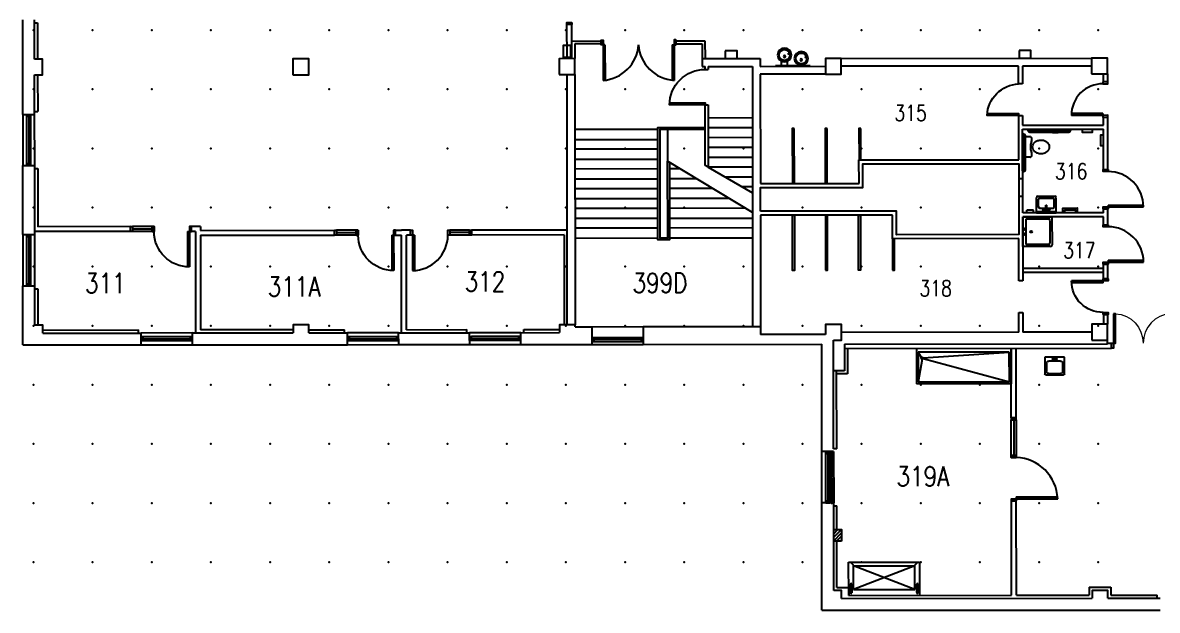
# Model space of a CAD drawing. Header units: millimetres. Extents: x 9 to 202, y 19 to 142.
# Drawn here: x 9.3 to 71.4, y 18.6 to 50.8 of the extents above; entities that cross this region are included whole.
import ezdxf
from ezdxf.enums import TextEntityAlignment as Align

# ---------------------------------------------------------------- set-up
doc = ezdxf.new("R2010")
doc.units = ezdxf.units.MM
for name, color, linetype in [('A-DOOR', 2, 'Continuous'), ('A-FLOR-IDEN', 202, 'Continuous'), ('A-FLOR-STRS', 1, 'Continuous'), ('A-FLOR-SYMB', 1, 'Continuous'), ('A-FLOR-TPTN', 1, 'Continuous'), ('A-GLAZ', 5, 'Continuous'), ('A-WALL', 7, 'Continuous')]:
    doc.layers.add(name, color=color, linetype=linetype)
doc.styles.add('RomanS', font='romans.shx', dxfattribs={"width": 0.85})

# ---------------------------------------------------------------- blocks, each defined once
blk = doc.blocks.new('I_PLUMB_FOUNT_Round - Double_P')
at = {"color": 0, "linetype": 'ByBlock'}
for p, q in [((-35, 0), (-35, -0.5)), ((0, 0), (-35, 0)), ((0, 0), (0, -0.5)), ((0, -0.5), (-35, -0.5)), ((-29, -0.5), (-29, -5.2)), ((-23, -0.5), (-23, -5.2)), ((-12, -0.5), (-12, -1.7)), ((-6, -0.5), (-6, -1.7)), ((-3.6, -8.5), (-5.1, -8.8)), ((-5.1, -9.8), (-5.1, -8.8)), ((-3.6, -10), (-5.1, -9.8)), ((-3.4, -8.8), (-3.6, -8.5)), ((-3.4, -9.8), (-3.6, -10)), ((-3.4, -9.8), (-3.4, -8.8)), ((-20.6, -12), (-22.1, -12.3)), ((-22.1, -13.3), (-22.1, -12.3)), ((-20.6, -13.5), (-22.1, -13.3)), ((-20.4, -12.3), (-20.6, -12)), ((-20.4, -13.3), (-20.6, -13.5)), ((-20.4, -13.3), (-20.4, -12.3))]:
    blk.add_line(p, q, dxfattribs=at)
for centre, radius in [((-26, -11.5), 7), ((-25.9, -10), 1), ((-25.9, -10), 0.75), ((-9, -8), 7), ((-9, -6.5), 1), ((-9, -6.5), 0.75)]:
    blk.add_circle(centre, radius, dxfattribs=at)
for centre, radius, start, end in [((-26, -11.5), 5.5, 354.6814, 339.0819), ((-9, -8), 5.5, 354.6814, 339.0819), ((-3.6, -9.2), 0.75, 270.0012, 89.9988), ((-20.6, -12.8), 0.75, 270.0012, 89.9988)]:
    blk.add_arc(centre, radius, start, end, dxfattribs=at)
blk = doc.blocks.new('I_PLUMB_LAV_RECT 20X18_P')
at = {"color": 0, "linetype": 'ByBlock'}
for p, q in [((-0.5, -0.95), (-0.5, 0)), ((-0.5, 0), (0.5, 0)), ((0.5, 0), (0.5, -0.95)), ((-0.418, -0.81), (-0.418, -0.347)), ((-0.298, -0.227), (0.298, -0.227)), ((-0.123, -0.145), (-0.123, -0.075)), ((-0.123, -0.075), (0.123, -0.075)), ((0.123, -0.145), (-0.123, -0.145)), ((0.123, -0.075), (0.123, -0.145)), ((0.418, -0.347), (0.418, -0.81)), ((0.45, -1), (-0.45, -1)), ((0.298, -0.93), (-0.298, -0.93))]:
    blk.add_line(p, q, dxfattribs=at)
for centre, radius, start, end in [((-0.298, -0.347), 0.12, 90, 180), ((0.298, -0.347), 0.12, 0, 90), ((-0.45, -0.95), 0.05, 180, 270), ((-0.298, -0.81), 0.12, 180, 270), ((0.298, -0.81), 0.12, 270, 0), ((0.45, -0.95), 0.05, 270, 0)]:
    blk.add_arc(centre, radius, start, end, dxfattribs=at)
blk = doc.blocks.new('*U16')
blk.add_point((0, 0))
blk = doc.blocks.new('*U17')
at = {"color": 0, "linetype": 'ByBlock', "lineweight": -2, "transparency": 16777216}
for p in [(0, 29.1573), (3.2397, 29.1573), (6.4794, 29.1573), (9.7191, 29.1573), (12.9588, 29.1573), (16.1985, 29.1573), (19.4382, 29.1573), (22.6779, 29.1573), (25.9176, 29.1573), (29.1573, 29.1573), (32.397, 29.1573), (35.6367, 29.1573), (38.8764, 29.1573), (42.1161, 29.1573), (45.3558, 29.1573), (48.5955, 29.1573), (51.8352, 29.1573), (55.0749, 29.1573), (58.3146, 29.1573), (0, 25.9176), (3.2397, 25.9176), (6.4794, 25.9176), (9.7191, 25.9176), (12.9588, 25.9176), (16.1985, 25.9176), (19.4382, 25.9176), (22.6779, 25.9176), (25.9176, 25.9176), (29.1573, 25.9176), (32.397, 25.9176), (35.6367, 25.9176), (38.8764, 25.9176), (42.1161, 25.9176), (45.3558, 25.9176), (48.5955, 25.9176), (51.8352, 25.9176), (55.0749, 25.9176), (58.3146, 25.9176), (0, 22.6779), (3.2397, 22.6779), (6.4794, 22.6779), (9.7191, 22.6779), (12.9588, 22.6779), (16.1985, 22.6779), (19.4382, 22.6779), (22.6779, 22.6779), (25.9176, 22.6779), (29.1573, 22.6779), (32.397, 22.6779), (35.6367, 22.6779), (38.8764, 22.6779), (42.1161, 22.6779), (45.3558, 22.6779), (48.5955, 22.6779), (51.8352, 22.6779), (55.0749, 22.6779), (58.3146, 22.6779), (0, 19.4382), (3.2397, 19.4382), (6.4794, 19.4382), (9.7191, 19.4382), (12.9588, 19.4382), (16.1985, 19.4382), (19.4382, 19.4382), (22.6779, 19.4382), (25.9176, 19.4382), (29.1573, 19.4382), (32.397, 19.4382), (35.6367, 19.4382), (38.8764, 19.4382), (42.1161, 19.4382), (45.3558, 19.4382), (48.5955, 19.4382), (51.8352, 19.4382), (55.0749, 19.4382), (58.3146, 19.4382), (0, 16.1985), (3.2397, 16.1985), (6.4794, 16.1985), (9.7191, 16.1985), (12.9588, 16.1985), (16.1985, 16.1985), (19.4382, 16.1985), (22.6779, 16.1985), (25.9176, 16.1985), (29.1573, 16.1985), (32.397, 16.1985), (35.6367, 16.1985), (38.8764, 16.1985), (42.1161, 16.1985), (45.3558, 16.1985), (48.5955, 16.1985), (51.8352, 16.1985), (55.0749, 16.1985), (58.3146, 16.1985), (0, 12.9588), (3.2397, 12.9588), (6.4794, 12.9588), (9.7191, 12.9588), (12.9588, 12.9588), (16.1985, 12.9588), (19.4382, 12.9588), (22.6779, 12.9588), (25.9176, 12.9588), (29.1573, 12.9588), (32.397, 12.9588), (35.6367, 12.9588), (38.8764, 12.9588), (42.1161, 12.9588), (45.3558, 12.9588), (48.5955, 12.9588), (51.8352, 12.9588), (55.0749, 12.9588), (58.3146, 12.9588), (0, 9.7191), (3.2397, 9.7191), (6.4794, 9.7191), (9.7191, 9.7191), (12.9588, 9.7191), (16.1985, 9.7191), (19.4382, 9.7191), (22.6779, 9.7191), (25.9176, 9.7191), (29.1573, 9.7191), (32.397, 9.7191), (35.6367, 9.7191), (38.8764, 9.7191), (42.1161, 9.7191), (45.3558, 9.7191), (48.5955, 9.7191), (51.8352, 9.7191), (55.0749, 9.7191), (58.3146, 9.7191), (0, 6.4794), (3.2397, 6.4794), (6.4794, 6.4794), (9.7191, 6.4794), (12.9588, 6.4794), (16.1985, 6.4794), (19.4382, 6.4794), (22.6779, 6.4794), (25.9176, 6.4794), (29.1573, 6.4794), (32.397, 6.4794), (35.6367, 6.4794), (38.8764, 6.4794), (42.1161, 6.4794), (45.3558, 6.4794), (48.5955, 6.4794), (51.8352, 6.4794), (55.0749, 6.4794), (58.3146, 6.4794), (0, 3.2397), (3.2397, 3.2397), (6.4794, 3.2397), (9.7191, 3.2397), (12.9588, 3.2397), (16.1985, 3.2397), (19.4382, 3.2397), (22.6779, 3.2397), (25.9176, 3.2397), (29.1573, 3.2397), (32.397, 3.2397), (35.6367, 3.2397), (38.8764, 3.2397), (42.1161, 3.2397), (45.3558, 3.2397), (48.5955, 3.2397), (51.8352, 3.2397), (55.0749, 3.2397), (58.3146, 3.2397), (0, 0), (3.2397, 0), (6.4794, 0), (9.7191, 0), (12.9588, 0), (16.1985, 0), (19.4382, 0), (22.6779, 0), (25.9176, 0), (29.1573, 0), (32.397, 0), (35.6367, 0), (38.8764, 0), (42.1161, 0), (45.3558, 0), (48.5955, 0), (51.8352, 0), (55.0749, 0), (58.3146, 0)]:
    blk.add_blockref('*U16', p, dxfattribs=at)

msp = doc.modelspace()

# ---------------------------------------------------------------- hatches: boundary and pattern name
at = {"layer": 'A-WALL'}
h = msp.add_hatch(dxfattribs=at)
h.set_pattern_fill('ANSI31', color=256, scale=0.054, style=0, pattern_type=2)
h.set_pattern_definition([(45, (38.95525, -150.27476), (0.09545942, -0.09545942), [])])
h.paths.add_polyline_path([(54.139, 22.333), (53.707, 22.333), (53.706, 22.981), (54.138, 22.981)])

# ---------------------------------------------------------------- linework, layer by layer
at = {"layer": 'A-DOOR'}
for p, q in [((41.073, 49.532), (41.075, 47.588)), ((41.181, 49.532), (41.073, 49.532)), ((41.181, 49.532), (41.183, 47.589)), ((44.853, 49.535), (44.855, 47.592)), ((44.853, 49.535), (44.961, 49.535)), ((44.961, 49.535), (44.963, 47.592)), ((68.454, 45.782), (66.727, 45.781)), ((68.454, 45.674), (66.727, 45.673)), ((68.454, 45.782), (68.454, 45.674)), ((68.729, 40.761), (70.673, 40.762)), ((68.729, 40.761), (68.729, 40.653)), ((68.729, 40.653), (70.673, 40.654)), ((18.321, 39.31), (18.323, 37.367)), ((18.321, 39.31), (18.429, 39.31)), ((18.429, 39.31), (18.431, 37.367)), ((29.715, 39.381), (29.607, 39.381)), ((29.607, 39.381), (29.607, 39.111)), ((29.715, 39.111), (29.715, 39.381)), ((29.499, 39.111), (29.501, 37.168)), ((29.499, 39.111), (29.607, 39.111)), ((29.607, 39.111), (29.609, 37.168)), ((29.607, 39.111), (29.715, 39.111)), ((30.633, 39.112), (30.635, 37.169)), ((30.741, 39.112), (30.633, 39.112)), ((30.741, 39.112), (30.743, 37.169)), ((68.733, 37.737), (70.676, 37.738)), ((68.733, 37.737), (68.733, 37.629)), ((68.733, 37.629), (70.676, 37.63)), ((68.462, 36.602), (66.734, 36.601)), ((68.462, 36.494), (66.735, 36.493)), ((68.462, 36.494), (68.462, 36.602)), ((63.43, 29.092), (63.7, 29.092)), ((63.432, 27.04), (63.431, 28.984)), ((63.566, 28.984), (63.567, 27.04)), ((63.701, 28.984), (63.702, 27.04)), ((63.435, 24.556), (63.705, 24.556)), ((63.704, 24.772), (65.972, 24.774)), ((63.704, 24.772), (63.705, 24.664)), ((63.705, 24.664), (65.972, 24.666))]:
    msp.add_line(p, q, dxfattribs=at)
at = {"layer": 'A-DOOR', "flags": 128}
for points in [[(39.37, 50.752), (39.37, 50.644), (39.1, 50.644), (39.1, 50.752), (39.37, 50.752)], [(41.073, 49.532), (40.965, 49.532), (40.965, 49.802), (41.073, 49.802), (41.073, 49.532)], [(44.961, 49.535), (45.069, 49.535), (45.069, 49.805), (44.961, 49.805), (44.961, 49.535)], [(68.452, 47.51), (68.452, 47.402), (68.722, 47.403), (68.722, 47.511), (68.452, 47.51)], [(68.454, 45.674), (68.454, 45.566), (68.724, 45.567), (68.724, 45.675), (68.454, 45.674)], [(68.728, 42.705), (68.728, 42.597), (68.458, 42.596), (68.458, 42.704), (68.728, 42.705)], [(68.729, 40.653), (68.73, 40.545), (68.46, 40.544), (68.459, 40.652), (68.729, 40.653)], [(16.377, 39.308), (16.485, 39.309), (16.485, 39.579), (16.377, 39.578), (16.377, 39.308)], [(18.429, 39.31), (18.537, 39.31), (18.537, 39.58), (18.429, 39.58), (18.429, 39.31)], [(30.633, 39.112), (30.525, 39.112), (30.525, 39.382), (30.633, 39.382), (30.633, 39.112)], [(32.685, 39.114), (32.577, 39.114), (32.577, 39.384), (32.685, 39.384), (32.685, 39.114)], [(68.731, 39.681), (68.731, 39.573), (68.461, 39.572), (68.461, 39.68), (68.731, 39.681)], [(68.733, 37.629), (68.733, 37.521), (68.463, 37.52), (68.463, 37.628), (68.733, 37.629)], [(68.462, 36.602), (68.461, 36.71), (68.731, 36.711), (68.732, 36.603), (68.462, 36.602)], [(68.463, 34.766), (68.463, 34.874), (68.733, 34.875), (68.733, 34.767), (68.463, 34.766)], [(69.031, 34.804), (69.033, 33.185), (69.141, 33.185), (69.139, 34.804), (69.031, 34.804)], [(69.033, 33.185), (69.033, 32.922), (68.925, 32.922), (68.925, 33.185), (69.033, 33.185)], [(63.43, 29.092), (63.431, 28.984), (63.701, 28.984), (63.7, 29.092), (63.43, 29.092)], [(63.702, 27.04), (63.702, 26.932), (63.432, 26.932), (63.432, 27.04), (63.702, 27.04)], [(63.702, 26.932), (63.702, 27.04), (63.432, 27.04), (63.432, 26.932), (63.702, 26.932)], [(63.705, 24.664), (63.705, 24.556), (63.435, 24.556), (63.435, 24.664), (63.705, 24.664)]]:
    msp.add_lwpolyline(points, close=True, dxfattribs=at)
for points in [[(44.72, 46.355), (46.664, 46.356), (46.665, 46.248), (44.721, 46.247, -0.4143), (46.663, 48.192)], [(62.107, 45.776), (63.835, 45.777), (63.835, 45.669), (62.107, 45.668, -0.388186), (63.835, 47.398)]]:
    msp.add_lwpolyline(points, format="xyb", dxfattribs=at)
at = {"layer": 'A-DOOR'}
for centre, radius, start, end in [((40.931, 49.674), 2.091, 273.94776, 356.15785), ((45.103, 49.677), 2.091, 183.94776, 266.15785), ((68.435, 45.694), 1.709, 89.40956, 180.69606), ((68.729, 40.653), 1.944, 0.05281, 90.05281), ((68.733, 37.629), 1.944, 0.05281, 90.05281), ((30.633, 39.112), 1.944, 270.05281, 0.05281), ((63.6, 24.56), 2.375, 2.56941, 87.5362)]:
    msp.add_arc(centre, radius, start, end, dxfattribs=at)
at = {"layer": 'A-DOOR', "extrusion": (0, 0, -1)}
for centre, radius, start, end in [((-18.429, 39.31), 1.944, 269.94719, 359.94719), ((-29.607, 39.111), 1.944, 269.94719, 359.94719), ((-68.442, 36.583), 1.709, 269.30394, 0.59044)]:
    msp.add_arc(centre, radius, start, end, dxfattribs=at)
at = {"layer": 'A-DOOR', "lineweight": 18, "extrusion": (0, 0, -1)}
msp.add_ellipse((69.073, 33.184), major_axis=(0.001, -1.621), ratio=0.974099, start_param=3.184239, end_param=4.711971, dxfattribs=at)
at = {"layer": 'A-DOOR', "lineweight": 18}
msp.add_ellipse((72.232, 33.187), major_axis=(0.001, -1.621), ratio=0.974099, start_param=3.184239, end_param=4.711971, dxfattribs=at)
at = {"layer": 'A-FLOR-STRS'}
for p, q in [((46.827, 45.546), (49.257, 45.549)), ((44.072, 44.896), (39.538, 44.892)), ((46.828, 45.006), (49.258, 45.009)), ((39.538, 44.352), (44.072, 44.356)), ((46.828, 44.466), (49.258, 44.469)), ((44.072, 43.816), (39.539, 43.812)), ((46.829, 43.926), (49.259, 43.929)), ((39.539, 43.272), (44.073, 43.276)), ((49.262, 40.358), (44.61, 43.165)), ((46.829, 43.386), (49.259, 43.389)), ((44.073, 42.736), (39.54, 42.732)), ((45.319, 42.737), (44.718, 42.737)), ((46.83, 42.846), (49.26, 42.849)), ((47.733, 42.307), (49.26, 42.309)), ((39.54, 42.192), (44.074, 42.196)), ((44.074, 41.656), (39.541, 41.652)), ((46.213, 42.198), (44.719, 42.197)), ((47.106, 41.659), (44.719, 41.657)), ((48.669, 41.768), (49.261, 41.769)), ((39.541, 41.112), (44.075, 41.116)), ((48, 41.12), (44.72, 41.117)), ((44.075, 40.576), (39.542, 40.572)), ((48.894, 40.58), (44.72, 40.577)), ((39.542, 40.032), (44.076, 40.036)), ((44.721, 40.037), (49.262, 40.041)), ((44.076, 39.496), (39.543, 39.492)), ((49.263, 39.501), (44.721, 39.497)), ((39.543, 38.952), (44.077, 38.956)), ((44.722, 38.957), (49.255, 38.961))]:
    msp.add_line(p, q, dxfattribs=at)
at = {"layer": 'A-FLOR-STRS', "flags": 128}
for points in [[(46.666, 44.898), (44.18, 44.896), (44.185, 38.956), (44.614, 38.956), (44.61, 43.165), (44.718, 43.1), (44.722, 38.849), (44.077, 38.848), (44.071, 45.004), (46.666, 45.006)], [(44.608, 44.896), (44.61, 43.165)]]:
    msp.add_lwpolyline(points, dxfattribs=at)
at = {"layer": 'A-FLOR-SYMB'}
for p, q in [((64.297, 44.915), (64.297, 44.888)), ((64.31, 44.874), (64.297, 44.888)), ((64.31, 44.874), (64.445, 44.874)), ((64.337, 44.874), (64.337, 44.861)), ((64.418, 44.861), (64.418, 44.874)), ((64.445, 44.874), (64.459, 44.888)), ((66.578, 44.836), (64.445, 44.834)), ((64.445, 44.753), (66.578, 44.755)), ((64.459, 44.888), (64.459, 44.915)), ((66.565, 44.917), (66.565, 44.89)), ((66.578, 44.876), (66.565, 44.89)), ((66.578, 44.876), (66.713, 44.876)), ((66.605, 44.876), (66.605, 44.863)), ((66.686, 44.863), (66.686, 44.876)), ((66.713, 44.876), (66.727, 44.89)), ((66.727, 44.89), (66.727, 44.917)), ((64.081, 44.671), (64.054, 44.671)), ((64.054, 44.509), (64.081, 44.509)), ((64.094, 44.658), (64.081, 44.671)), ((64.095, 44.523), (64.081, 44.509)), ((64.095, 44.523), (64.094, 44.658)), ((64.108, 44.631), (64.095, 44.631)), ((64.095, 44.55), (64.108, 44.55)), ((64.135, 44.523), (64.137, 42.714)), ((64.218, 42.714), (64.216, 44.523)), ((64.083, 42.727), (64.056, 42.727)), ((64.056, 42.565), (64.083, 42.565)), ((64.096, 42.714), (64.083, 42.727)), ((64.096, 42.579), (64.083, 42.565)), ((64.096, 42.579), (64.096, 42.714)), ((64.11, 42.687), (64.096, 42.687)), ((64.096, 42.606), (64.11, 42.606)), ((64.814, 40.325), (64.813, 41.162)), ((64.894, 41.243), (65.812, 41.244)), ((64.922, 40.649), (64.921, 41.081)), ((64.975, 41.135), (65.731, 41.136)), ((65.786, 40.65), (65.785, 41.082)), ((65.894, 40.326), (65.893, 41.163)), ((64.274, 40.325), (64.274, 40.487)), ((64.652, 40.487), (64.274, 40.487)), ((64.652, 40.325), (64.652, 40.487)), ((64.976, 40.595), (65.327, 40.596)), ((65.327, 40.758), (65.381, 40.758)), ((65.327, 40.422), (65.327, 40.758)), ((65.327, 40.422), (65.381, 40.422)), ((65.381, 40.422), (65.381, 40.758)), ((65.381, 40.596), (65.732, 40.596)), ((64.058, 40.108), (65.57, 40.11)), ((64.06, 38.488), (64.058, 40.108)), ((64.247, 40.001), (65.462, 40.002)), ((64.249, 38.597), (64.247, 40.001)), ((64.814, 40.325), (65.894, 40.326)), ((65.543, 39.921), (65.544, 38.679)), ((65.68, 38.598), (65.678, 40.002)), ((65.464, 38.598), (64.249, 38.597)), ((65.572, 38.49), (64.06, 38.488)), ((58.243, 32.908), (58.245, 30.964)), ((63.324, 32.696), (58.33, 32.692)), ((58.33, 32.692), (58.332, 31.072)), ((58.523, 32.412), (58.33, 32.692)), ((58.545, 32.314), (58.332, 31.072)), ((58.606, 32.382), (63.324, 32.696)), ((58.606, 32.353), (63.326, 31.076)), ((63.326, 31.076), (63.324, 32.696)), ((63.427, 32.912), (63.429, 30.968)), ((58.332, 31.072), (63.326, 31.076)), ((63.429, 30.968), (58.245, 30.964))]:
    msp.add_line(p, q, dxfattribs=at)
at = {"layer": 'A-FLOR-SYMB', "linetype": 'Continuous'}
for p, q in [((64.055, 43.439), (64.054, 44.446)), ((64.061, 44.462), (64.102, 44.503)), ((64.117, 44.509), (64.477, 44.51)), ((64.539, 44.264), (64.487, 44.081)), ((64.493, 44.503), (64.534, 44.462)), ((64.54, 44.446), (64.54, 44.27)), ((64.487, 44.075), (64.487, 43.811)), ((64.488, 43.805), (64.54, 43.622)), ((64.541, 43.616), (64.541, 43.439)), ((64.103, 43.382), (64.062, 43.423)), ((64.478, 43.376), (64.119, 43.375)), ((64.535, 43.423), (64.494, 43.382))]:
    msp.add_line(p, q, dxfattribs=at)
at = {"layer": 'A-FLOR-SYMB', "flags": 128}
for points in [[(65.694, 44.916), (65.694, 44.732), (65.998, 44.732), (65.998, 44.916)], [(67.306, 44.917), (67.306, 44.755), (67.886, 44.756), (67.886, 44.918)], [(68.482, 44.594), (68.32, 44.594), (68.321, 44.014), (68.483, 44.014)], [(66.252, 40.326), (66.251, 40.596), (67.048, 40.597), (67.048, 40.327)], [(66.36, 40.326), (66.36, 40.488), (66.94, 40.489), (66.94, 40.327)]]:
    msp.add_lwpolyline(points, dxfattribs=at)
at = {"layer": 'A-FLOR-SYMB', "linetype": 'Continuous', "flags": 128}
msp.add_lwpolyline([(65.513, 43.944, -0.117036), (65.479, 43.803, -0.104338), (65.378, 43.676, -0.09029), (65.219, 43.587, -0.09898), (65.054, 43.565, -0.08237), (64.875, 43.595, -0.09029), (64.729, 43.676, -0.104338), (64.628, 43.802, -0.117036), (64.595, 43.943, -0.117036), (64.628, 44.084, -0.104338), (64.729, 44.21, -0.09029), (64.874, 44.291, -0.08237), (65.053, 44.321, -0.08237), (65.233, 44.292, -0.09029), (65.378, 44.211, -0.104338), (65.479, 44.084, -0.117036), (65.513, 43.944)], format="xyb", close=True, dxfattribs=at)
at = {"layer": 'A-FLOR-SYMB', "flags": 128}
msp.add_lwpolyline([(64.868, 40.379), (64.868, 40.325), (65.84, 40.326), (65.84, 40.38), (64.868, 40.379)], close=True, dxfattribs=at)
at = {"layer": 'A-FLOR-SYMB'}
for centre, radius in [((65.216, 40.472), 0.054), ((65.491, 40.473), 0.054), ((64.167, 39.433), 0.0541), ((64.167, 39.163), 0.0541), ((64.518, 39.299), 0.0524), ((58.554, 32.368), 0.054)]:
    msp.add_circle(centre, radius, dxfattribs=at)
for centre, radius, start, end in [((64.445, 44.861), 0.108, 180.05281, 270.05281), ((64.445, 44.861), 0.027, 180.05281, 270.05281), ((66.578, 44.863), 0.027, 270.05281, 0.05281), ((66.578, 44.863), 0.108, 270.05281, 0.05281), ((64.108, 44.523), 0.108, 0.05281, 90.05281), ((64.108, 44.523), 0.027, 0.05281, 90.05281), ((64.11, 42.714), 0.027, 270.05281, 0.05281), ((64.11, 42.714), 0.108, 270.05281, 0.05281), ((64.894, 41.162), 0.081, 90.05281, 180.05281), ((64.975, 41.081), 0.054, 90.05281, 180.05281), ((65.731, 41.082), 0.054, 0.05281, 90.05281), ((65.812, 41.163), 0.081, 0.05281, 90.05281), ((64.976, 40.649), 0.054, 180.05281, 270.05281), ((65.732, 40.65), 0.054, 270.05281, 0.05281), ((65.462, 39.921), 0.081, 0.05281, 90.05281), ((65.57, 40.002), 0.108, 0.05281, 90.05281), ((65.463, 38.679), 0.081, 270.05281, 0.05281), ((65.572, 38.598), 0.108, 270.05281, 0.05281)]:
    msp.add_arc(centre, radius, start, end, dxfattribs=at)
at = {"layer": 'A-FLOR-SYMB', "linetype": 'Continuous'}
for centre, start, end in [((64.077, 44.446), 135.05281, 180.05281), ((64.117, 44.487), 90.05281, 135.05281), ((64.477, 44.487), 45.05281, 90.05281), ((64.518, 44.446), 0.05281, 45.05281), ((64.518, 44.27), 344.10741, 0.05281), ((64.509, 44.075), 164.10741, 180.05281), ((64.509, 43.811), 180.05281, 195.9982), ((64.518, 43.616), 0.05281, 15.9982), ((64.078, 43.439), 180.05281, 225.05281), ((64.118, 43.398), 225.05281, 270.05281), ((64.478, 43.398), 270.05281, 315.05281), ((64.519, 43.439), 315.05281, 0.05281)]:
    msp.add_arc(centre, 0.0226, start, end, dxfattribs=at)
at = {"layer": 'A-FLOR-TPTN', "flags": 128}
for points in [[(51.548, 44.957), (51.44, 44.957), (51.443, 41.933), (51.551, 41.933), (51.548, 44.957)], [(53.346, 44.958), (53.238, 44.958), (53.241, 41.934), (53.349, 41.934), (53.346, 44.958)], [(55.199, 44.96), (55.091, 44.96), (55.092, 43.232), (55.2, 43.232), (55.199, 44.96)], [(51.454, 40.205), (51.562, 40.205), (51.565, 37.181), (51.457, 37.181), (51.454, 40.205)], [(53.264, 37.182), (53.372, 37.182), (53.369, 40.206), (53.261, 40.206), (53.264, 37.182)], [(55.069, 40.208), (55.177, 40.208), (55.18, 37.184), (55.072, 37.184), (55.069, 40.208)], [(56.933, 37.186), (57.041, 37.186), (57.039, 38.914), (56.931, 38.914), (56.933, 37.186)]]:
    msp.add_lwpolyline(points, close=True, dxfattribs=at)
at = {"layer": 'A-GLAZ'}
for p, q in [((40.965, 49.748), (40.965, 49.586)), ((45.069, 49.751), (45.069, 49.589)), ((9.513, 45.62), (9.513, 45.728)), ((9.513, 45.728), (9.729, 45.728)), ((9.515, 43.028), (9.513, 45.62)), ((9.513, 45.62), (9.729, 45.62)), ((9.621, 45.62), (9.623, 43.028)), ((9.729, 45.62), (9.729, 45.728)), ((9.731, 43.028), (9.729, 45.62)), ((9.516, 42.92), (9.515, 43.028)), ((9.515, 43.028), (9.731, 43.028)), ((9.516, 42.92), (9.732, 42.92)), ((9.732, 42.92), (9.731, 43.028)), ((16.377, 39.578), (15.297, 39.577)), ((16.377, 39.443), (15.297, 39.442)), ((16.377, 39.308), (15.297, 39.307)), ((26.367, 39.378), (26.475, 39.378)), ((26.367, 39.108), (26.367, 39.378)), ((27.555, 39.379), (26.475, 39.378)), ((26.475, 39.378), (26.475, 39.108)), ((27.555, 39.244), (26.475, 39.243)), ((27.555, 39.379), (27.663, 39.38)), ((27.555, 39.109), (27.555, 39.379)), ((27.663, 39.38), (27.663, 39.11)), ((33.765, 39.385), (32.685, 39.384)), ((33.765, 39.25), (32.685, 39.249)), ((9.519, 39.032), (9.519, 39.14)), ((9.519, 39.14), (9.735, 39.14)), ((9.522, 36.44), (9.519, 39.032)), ((9.519, 39.032), (9.735, 39.032)), ((9.627, 39.032), (9.63, 36.44)), ((9.735, 39.032), (9.735, 39.14)), ((9.738, 36.44), (9.735, 39.032)), ((26.475, 39.108), (26.367, 39.108)), ((27.555, 39.109), (26.475, 39.108)), ((27.555, 39.109), (27.663, 39.11)), ((33.765, 39.115), (32.685, 39.114)), ((9.522, 36.332), (9.522, 36.44)), ((9.522, 36.44), (9.738, 36.44)), ((9.522, 36.332), (9.738, 36.332)), ((9.738, 36.332), (9.738, 36.44)), ((15.896, 33.53), (15.788, 33.53)), ((15.788, 33.314), (15.788, 33.53)), ((15.896, 33.314), (15.788, 33.314)), ((18.488, 33.532), (15.896, 33.53)), ((15.896, 33.314), (15.896, 33.53)), ((15.896, 33.422), (18.488, 33.424)), ((18.488, 33.316), (15.896, 33.314)), ((18.596, 33.532), (18.488, 33.532)), ((18.488, 33.316), (18.488, 33.532)), ((18.596, 33.316), (18.488, 33.316)), ((18.596, 33.316), (18.596, 33.532)), ((27.182, 33.54), (27.074, 33.54)), ((27.074, 33.324), (27.074, 33.54)), ((27.182, 33.324), (27.074, 33.324)), ((29.774, 33.543), (27.182, 33.54)), ((27.182, 33.324), (27.182, 33.54)), ((27.182, 33.432), (29.774, 33.435)), ((29.774, 33.327), (27.182, 33.324)), ((29.882, 33.543), (29.774, 33.543)), ((29.774, 33.327), (29.774, 33.543)), ((29.882, 33.327), (29.774, 33.327)), ((29.882, 33.327), (29.882, 33.543)), ((33.878, 33.547), (33.77, 33.546)), ((33.77, 33.33), (33.77, 33.546)), ((33.878, 33.331), (33.77, 33.33)), ((36.47, 33.549), (33.878, 33.547)), ((33.878, 33.331), (33.878, 33.547)), ((33.878, 33.439), (36.47, 33.441)), ((36.47, 33.333), (33.878, 33.331)), ((36.578, 33.549), (36.47, 33.549)), ((36.47, 33.333), (36.47, 33.549)), ((36.578, 33.333), (36.47, 33.333)), ((36.578, 33.333), (36.578, 33.549)), ((40.466, 33.499), (40.574, 33.499)), ((40.466, 33.499), (40.466, 33.283)), ((40.466, 33.283), (40.574, 33.283)), ((40.574, 33.499), (43.166, 33.501)), ((40.574, 33.499), (40.574, 33.283)), ((43.166, 33.393), (40.574, 33.391)), ((40.574, 33.283), (43.166, 33.285)), ((43.166, 33.501), (43.274, 33.501)), ((43.166, 33.501), (43.166, 33.285)), ((43.166, 33.285), (43.274, 33.285)), ((43.274, 33.501), (43.274, 33.285)), ((53.27, 27.246), (53.486, 27.247)), ((53.27, 27.138), (53.27, 27.246)), ((53.27, 27.138), (53.486, 27.139)), ((53.273, 24.546), (53.27, 27.138)), ((53.378, 27.139), (53.381, 24.547)), ((53.486, 27.139), (53.486, 27.247)), ((53.489, 24.547), (53.486, 27.139)), ((53.273, 24.546), (53.489, 24.547)), ((53.273, 24.438), (53.273, 24.546)), ((53.273, 24.438), (53.489, 24.439)), ((53.489, 24.439), (53.489, 24.547))]:
    msp.add_line(p, q, dxfattribs=at)
at = {"layer": 'A-GLAZ', "flags": 128}
for points in [[(15.189, 39.577), (15.297, 39.577), (15.297, 39.307), (15.189, 39.307), (15.189, 39.577)], [(16.377, 39.578), (16.485, 39.579), (16.485, 39.309), (16.377, 39.308), (16.377, 39.578)], [(32.577, 39.384), (32.685, 39.384), (32.685, 39.114), (32.577, 39.114), (32.577, 39.384)], [(33.765, 39.385), (33.873, 39.385), (33.873, 39.115), (33.765, 39.115), (33.765, 39.385)], [(53.559, 27.24), (53.562, 24.432), (53.616, 24.432), (53.613, 27.24), (53.559, 27.24)]]:
    msp.add_lwpolyline(points, close=True, dxfattribs=at)
at = {"layer": 'A-WALL'}
for p, q in [((9.297, 45.728), (9.292, 50.912)), ((9.942, 48.752), (9.94, 50.912)), ((9.94, 50.75), (10.109, 50.751)), ((10.109, 50.751), (10.111, 48.753)), ((39.102, 48.779), (39.1, 50.644)), ((39.371, 49.746), (39.37, 50.644)), ((39.371, 49.746), (40.965, 49.748)), ((39.372, 48.78), (39.371, 49.746)), ((45.069, 49.751), (46.658, 49.753)), ((46.658, 49.753), (46.659, 48.781)), ((40.965, 49.586), (39.533, 49.584)), ((39.533, 49.584), (39.534, 48.78)), ((45.069, 49.589), (46.496, 49.591)), ((46.496, 49.591), (46.499, 48.781)), ((46.499, 48.781), (49.686, 48.784)), ((46.499, 48.781), (46.501, 48.354)), ((49.686, 48.784), (49.687, 48.357)), ((54.114, 48.793), (67.83, 48.806)), ((9.945, 45.728), (9.943, 47.888)), ((10.112, 47.889), (10.114, 45.891)), ((39.116, 34.199), (39.103, 47.915)), ((39.535, 47.916), (39.548, 34.2)), ((46.501, 48.354), (46.663, 48.354)), ((46.663, 48.192), (46.663, 48.354)), ((46.663, 48.192), (46.825, 48.192)), ((46.825, 48.354), (49.255, 48.357)), ((46.825, 48.354), (46.825, 48.192)), ((49.255, 48.357), (49.268, 34.101)), ((49.687, 48.357), (53.251, 48.36)), ((53.251, 47.928), (49.687, 47.925)), ((49.687, 47.925), (49.692, 41.931)), ((63.835, 48.37), (54.115, 48.361)), ((63.835, 47.398), (63.835, 48.37)), ((67.831, 48.374), (64.051, 48.37)), ((64.051, 48.37), (64.051, 47.398)), ((68.479, 47.51), (68.479, 47.942)), ((68.695, 47.943), (68.695, 47.511)), ((64.051, 47.398), (63.835, 47.398)), ((68.695, 47.511), (68.479, 47.51)), ((46.668, 42.921), (46.665, 46.248)), ((46.665, 46.248), (46.827, 46.248)), ((46.827, 46.248), (46.83, 42.828)), ((9.297, 45.728), (9.945, 45.728)), ((9.297, 45.728), (9.3, 42.92)), ((9.945, 45.89), (10.114, 45.891)), ((9.948, 42.92), (9.945, 45.728)), ((63.839, 43.24), (63.837, 45.67)), ((63.837, 45.67), (64.053, 45.67)), ((64.053, 45.67), (64.054, 45.13)), ((68.481, 45.566), (68.697, 45.567)), ((68.482, 45.134), (68.481, 45.566)), ((68.697, 45.567), (68.7, 42.705)), ((64.054, 45.13), (68.482, 45.134)), ((64.054, 44.914), (68.482, 44.918)), ((64.058, 40.324), (64.054, 44.914)), ((68.483, 42.704), (68.482, 44.918)), ((9.303, 39.14), (9.3, 42.92)), ((9.3, 42.92), (9.948, 42.92)), ((9.951, 39.141), (9.948, 42.92)), ((46.83, 42.828), (46.668, 42.921)), ((55.091, 43.232), (63.839, 43.24)), ((55.092, 41.936), (55.091, 43.232)), ((9.948, 42.758), (10.116, 42.759)), ((10.116, 42.759), (10.119, 39.573)), ((46.83, 42.828), (49.261, 41.427)), ((68.483, 42.704), (68.7, 42.705)), ((49.692, 41.931), (55.092, 41.936)), ((64.056, 42.199), (63.84, 42.198)), ((64.057, 41.227), (63.841, 41.226)), ((68.485, 40.544), (68.701, 40.545)), ((68.485, 40.328), (68.485, 40.544)), ((68.701, 40.545), (68.703, 39.681)), ((56.93, 40.21), (49.694, 40.203)), ((49.694, 40.203), (49.7, 34.101)), ((56.931, 38.914), (56.93, 40.21)), ((68.485, 40.328), (64.058, 40.324)), ((68.485, 40.112), (64.058, 40.108)), ((64.058, 40.108), (64.061, 36.598)), ((68.487, 39.68), (68.486, 40.112)), ((15.189, 39.307), (9.951, 39.303)), ((15.189, 39.577), (10.119, 39.573)), ((15.189, 39.307), (15.189, 39.577)), ((19.023, 39.581), (18.537, 39.58)), ((18.537, 39.31), (18.537, 39.58)), ((18.753, 39.311), (18.537, 39.31)), ((18.753, 39.311), (18.758, 33.749)), ((19.023, 39.581), (19.023, 39.372)), ((19.023, 39.372), (26.367, 39.378)), ((27.663, 39.38), (27.555, 39.379)), ((27.555, 39.379), (27.555, 39.109)), ((27.663, 39.11), (27.663, 39.38)), ((29.715, 39.381), (30.039, 39.382)), ((29.715, 39.111), (29.715, 39.381)), ((30.525, 39.382), (30.039, 39.382)), ((30.525, 39.112), (30.525, 39.382)), ((39.111, 39.39), (33.873, 39.385)), ((33.873, 39.115), (33.873, 39.385)), ((68.487, 39.68), (68.703, 39.681)), ((9.303, 39.14), (9.951, 39.141)), ((9.303, 39.14), (9.306, 36.332)), ((9.954, 36.333), (9.951, 39.141)), ((19.023, 39.102), (26.367, 39.108)), ((19.023, 39.102), (19.028, 33.918)), ((29.715, 39.111), (30.039, 39.112)), ((30.044, 33.759), (30.039, 39.112)), ((30.314, 33.928), (30.309, 39.112)), ((30.525, 39.112), (30.309, 39.112)), ((38.942, 39.12), (33.873, 39.115)), ((38.942, 39.12), (38.947, 34.199)), ((63.843, 38.92), (56.931, 38.914)), ((63.845, 36.598), (63.843, 38.92)), ((64.061, 37.3), (68.489, 37.304)), ((68.487, 37.52), (68.705, 37.521)), ((68.488, 36.71), (68.487, 37.52)), ((68.705, 37.521), (68.705, 36.711)), ((64.061, 37.084), (68.487, 37.088)), ((68.705, 36.711), (68.488, 36.71)), ((9.306, 36.332), (9.954, 36.333)), ((9.309, 33.092), (9.306, 36.332)), ((9.956, 34.173), (9.954, 36.333)), ((9.954, 36.171), (10.123, 36.171)), ((10.123, 36.171), (10.124, 34.173)), ((64.061, 36.598), (63.845, 36.598)), ((63.848, 33.79), (63.847, 34.87)), ((63.847, 34.87), (64.063, 34.87)), ((64.063, 34.87), (64.064, 33.79)), ((68.489, 34.766), (68.49, 34.226)), ((68.489, 34.766), (68.707, 34.766)), ((68.707, 34.766), (68.708, 34.227)), ((10.388, 33.91), (15.626, 33.914)), ((10.388, 33.741), (15.788, 33.746)), ((15.626, 33.746), (15.626, 33.914)), ((18.596, 33.748), (15.788, 33.746)), ((15.789, 33.098), (15.788, 33.746)), ((18.596, 33.748), (24.104, 33.754)), ((18.597, 33.1), (18.596, 33.748)), ((24.104, 33.922), (19.028, 33.918)), ((24.968, 33.923), (26.912, 33.925)), ((24.968, 33.754), (27.074, 33.756)), ((26.912, 33.756), (26.912, 33.925)), ((29.882, 33.759), (27.074, 33.756)), ((27.075, 33.108), (27.074, 33.756)), ((29.882, 33.759), (33.77, 33.762)), ((29.883, 33.111), (29.882, 33.759)), ((30.314, 33.928), (33.608, 33.931)), ((33.608, 33.762), (33.608, 33.931)), ((36.578, 33.765), (33.77, 33.762)), ((33.771, 33.114), (33.77, 33.762)), ((36.578, 33.765), (38.684, 33.767)), ((36.579, 33.117), (36.578, 33.765)), ((36.74, 33.934), (38.684, 33.936)), ((36.74, 33.765), (36.74, 33.934)), ((39.548, 34.092), (40.466, 34.093)), ((40.466, 34.093), (43.274, 34.095)), ((40.466, 34.093), (40.467, 33.121)), ((43.274, 34.095), (49.7, 34.101)), ((43.274, 34.095), (43.275, 33.123)), ((49.7, 34.101), (49.7, 33.669)), ((53.264, 33.672), (49.7, 33.669)), ((63.848, 33.79), (54.128, 33.781)), ((67.844, 33.794), (64.064, 33.79)), ((9.309, 33.092), (15.789, 33.098)), ((15.789, 33.098), (18.597, 33.1)), ((18.597, 33.1), (27.075, 33.108)), ((27.075, 33.108), (29.883, 33.111)), ((29.883, 33.111), (33.771, 33.114)), ((33.771, 33.114), (36.579, 33.117)), ((36.579, 33.117), (40.467, 33.121)), ((40.467, 33.121), (43.275, 33.123)), ((43.275, 33.123), (53.049, 33.132)), ((53.054, 27.246), (53.049, 33.132)), ((53.702, 27.409), (53.696, 33.349)), ((54.291, 33.133), (68.709, 33.147)), ((54.291, 33.133), (54.292, 31.675)), ((68.709, 33.147), (68.708, 33.363)), ((68.709, 33.187), (68.925, 33.187)), ((68.925, 32.917), (68.925, 33.187)), ((54.291, 32.904), (68.925, 32.917)), ((54.46, 32.904), (54.461, 31.507)), ((63.43, 29.092), (63.427, 32.912)), ((63.7, 29.092), (63.697, 32.913)), ((54.292, 31.675), (53.698, 31.675)), ((53.871, 27.409), (53.867, 31.675)), ((54.461, 31.507), (53.867, 31.506)), ((53.871, 27.409), (53.702, 27.409)), ((53.702, 27.247), (53.054, 27.246)), ((53.057, 24.438), (53.054, 27.246)), ((53.702, 27.247), (53.705, 24.439)), ((53.705, 24.439), (53.057, 24.438)), ((53.062, 18.552), (53.057, 24.438)), ((53.709, 19.633), (53.705, 24.439)), ((53.705, 24.277), (53.874, 24.277)), ((53.875, 22.981), (53.874, 24.277)), ((63.439, 19.379), (63.435, 24.556)), ((63.709, 19.379), (63.705, 24.556)), ((53.878, 19.802), (53.875, 22.333)), ((54.524, 21.189), (54.622, 21.19)), ((54.526, 19.37), (54.524, 21.189)), ((54.622, 21.19), (58.314, 21.193)), ((54.784, 21.028), (54.622, 21.19)), ((58.153, 21.031), (58.314, 21.193)), ((58.314, 21.193), (58.412, 21.193)), ((58.412, 21.193), (58.414, 19.374)), ((54.786, 19.695), (54.784, 21.028)), ((54.784, 20.991), (58.153, 20.994)), ((58.154, 19.698), (54.784, 20.991)), ((58.153, 20.994), (54.786, 19.695)), ((58.154, 19.698), (58.153, 21.031)), ((54.612, 19.519), (54.612, 19.978)), ((54.693, 19.978), (54.693, 19.519)), ((58.246, 19.981), (58.246, 19.522)), ((58.327, 19.522), (58.327, 19.981)), ((53.878, 19.802), (54.526, 19.802)), ((54.526, 19.802), (54.526, 19.37)), ((54.526, 19.37), (63.439, 19.379)), ((54.526, 19.37), (58.414, 19.374)), ((54.786, 19.695), (58.154, 19.698)), ((63.709, 19.379), (67.689, 19.382)), ((67.688, 19.814), (68.89, 19.816)), ((67.688, 19.814), (67.689, 19.382)), ((68.89, 19.816), (68.89, 19.384)), ((68.89, 19.384), (71.421, 19.386)), ((71.421, 19.217), (71.421, 19.386)), ((54.141, 19.201), (67.857, 19.214)), ((68.721, 19.215), (71.583, 19.217)), ((53.062, 18.552), (71.584, 18.569))]:
    msp.add_line(p, q, dxfattribs=at)
at = {"layer": 'A-WALL', "flags": 128}
for points in [[(39.318, 49.502), (38.886, 49.502), (38.886, 48.854), (39.318, 48.854), (39.318, 49.502)], [(47.768, 49.214), (47.769, 48.782), (48.417, 48.782), (48.416, 49.214), (47.768, 49.214)], [(63.86, 49.234), (63.86, 48.802), (64.508, 48.803), (64.508, 49.235), (63.86, 49.234)], [(24.091, 47.902), (24.955, 47.902), (24.954, 48.766), (24.09, 48.766), (24.091, 47.902)], [(38.671, 47.915), (39.535, 47.916), (39.534, 48.78), (38.67, 48.779), (38.671, 47.915)], [(53.251, 47.928), (54.115, 47.929), (54.114, 48.793), (53.25, 48.792), (53.251, 47.928)], [(67.831, 47.942), (68.695, 47.943), (68.694, 48.807), (67.83, 48.806), (67.831, 47.942)], [(49.694, 40.419), (49.693, 41.715), (55.309, 41.72), (55.307, 43.016), (63.839, 43.024), (63.843, 39.136), (57.147, 39.13), (57.146, 40.426), (49.694, 40.419)], [(67.844, 33.362), (68.708, 33.363), (68.708, 34.227), (67.844, 34.226), (67.844, 33.362)], [(54.139, 22.333), (53.707, 22.333), (53.706, 22.981), (54.138, 22.981), (54.139, 22.333)]]:
    msp.add_lwpolyline(points, close=True, dxfattribs=at)
for points in [[(9.943, 47.888), (10.375, 47.889), (10.374, 48.753), (9.942, 48.752)], [(24.968, 33.754), (24.968, 34.186), (24.104, 34.186), (24.104, 33.754)], [(39.548, 34.092), (39.548, 34.2), (38.684, 34.199), (38.684, 33.767)], [(53.696, 33.349), (54.128, 33.349), (54.128, 34.213), (53.264, 34.212), (53.264, 33.672)], [(10.388, 33.741), (10.388, 34.173), (9.956, 34.173)], [(54.141, 19.201), (54.141, 19.633), (53.709, 19.633)], [(68.721, 19.215), (68.721, 19.647), (67.857, 19.646), (67.857, 19.214)]]:
    msp.add_lwpolyline(points, dxfattribs=at)
at = {"layer": 'A-WALL'}
for centre, start, end in [((54.653, 19.978), 0.05281, 180.05281), ((58.286, 19.981), 0.05281, 180.05281), ((54.653, 19.519), 180.05281, 0.05281), ((58.287, 19.522), 180.05281, 0.05281)]:
    msp.add_arc(centre, 0.0405, start, end, dxfattribs=at)

# ---------------------------------------------------------------- block references
msp.add_blockref('*U17', (9.881, 21.187))
at = {"layer": 'A-FLOR-SYMB', "linetype": 'Continuous', "lineweight": 18}
for name, p, xscale, yscale, zscale, rotation in [('I_PLUMB_FOUNT_Round - Double_P', (52.414, 48.36), -0.05399999999999997, 0.05400000000000001, 0.05400000000000001, 180.0528059717204), ('I_PLUMB_LAV_RECT 20X18_P', (65.803, 32.428), -1.08, 0.9719999999999999, 1.024577961894555, 0.05280597172042433)]:
    msp.add_blockref(name, p, dxfattribs=dict(at, xscale=xscale, yscale=yscale, zscale=zscale, rotation=rotation))

# ---------------------------------------------------------------- texts
at = {"layer": 'A-FLOR-IDEN', "style": 'RomanS', "width": 0.8}
for s, height, p in [('315', 0.864, (57.918, 45.374)), ('316', 0.864, (66.712, 42.176)), ('317', 0.864, (67.162, 37.846)), ('311', 1.08, (13.822, 35.938)), ('311A', 1.08, (24.159, 35.752)), ('312', 1.08, (34.609, 36.024)), ('399D', 1.08, (44.193, 35.955)), ('318', 0.864, (59.29, 35.768)), ('319A', 1.08, (58.591, 25.355))]:
    msp.add_text(s, height=height, rotation=0.05281, dxfattribs=at).set_placement(p, align=Align.CENTER)

doc.saveas('drawing.dxf')
